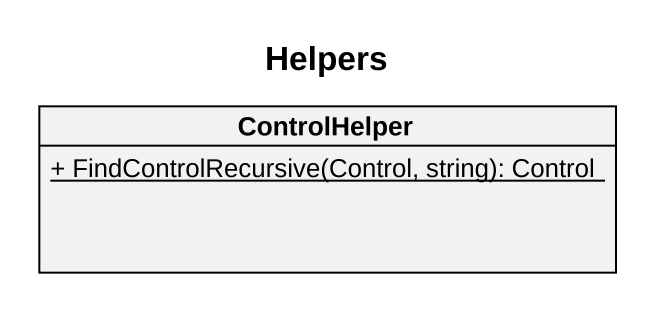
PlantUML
@startuml
title Helpers
hide circle
hide empty members
skinparam classAttributeIconSize 0
class ControlHelper {
  {static} + FindControlRecursive(Control, string): Control
}
@enduml
